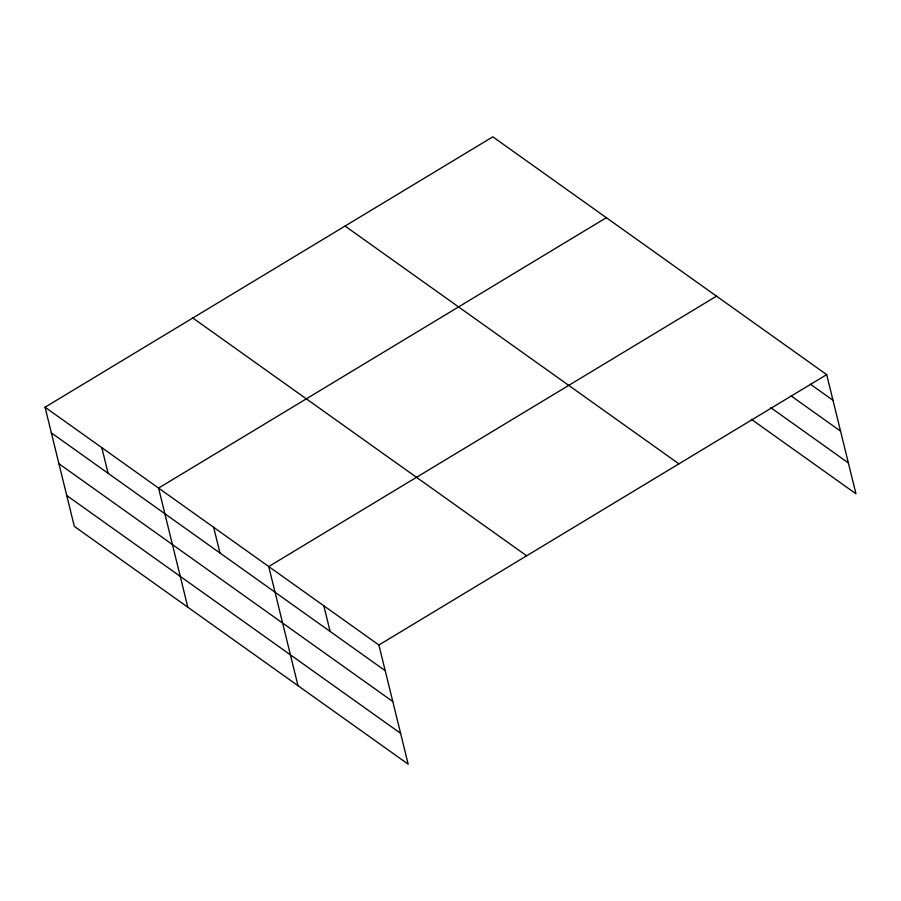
<?xml version="1.0" encoding="UTF-8"?>
<svg xmlns="http://www.w3.org/2000/svg" width="901" height="901" viewBox="0 0 901 901"><rect width="100%" height="100%" fill="white"/><g stroke="black" fill="none" stroke-linecap="round" stroke-linejoin="round"><path stroke-width="1.35" d="M45.05 407.218L378.904 645.015L408.176 764.172L74.321 526.375L45.05 407.218L492.824 136.828L826.679 374.625L855.95 493.782L751.4 419.314M606.339 217.682L158.565 488.072L187.825 607.218M716.509 296.159L268.735 566.538L298.006 685.695M378.904 645.015L826.679 374.625M810.506 384.288L832.986 400.303M791.101 395.911L840.565 431.151M770.805 407.68L848.37 462.934M345.06 226.061L678.915 463.857M192.814 317.985L526.668 555.793M51.357 432.885L385.211 670.682M58.937 463.733L392.791 701.53M66.742 495.516L400.596 733.324M323.819 605.776L330.126 631.443M213.65 527.31L219.957 552.977M101.802 447.639L108.109 473.318"/></g></svg>
